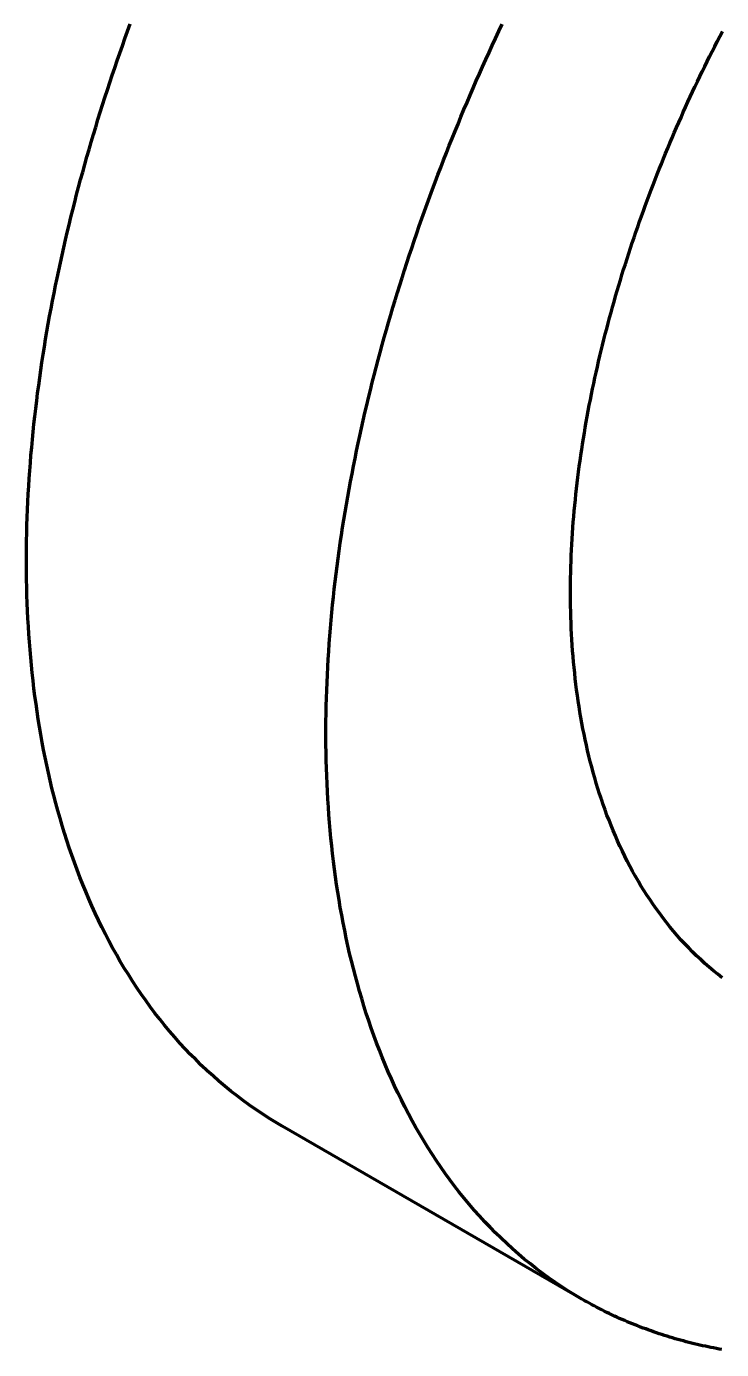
# Model space of a CAD drawing. Header units: millimetres. Extents: x 0 to 841, y 0 to 594.
# Drawn here: x 338.85 to 358.54, y 161.38 to 198.87 of the extents above; entities that cross this region are included whole.
import ezdxf

# ---------------------------------------------------------------- set-up
doc = ezdxf.new("R2010")
doc.units = ezdxf.units.MM
doc.layers.add('01-VISIBLE', color=7, linetype='CONTINUOUS', lineweight=70)

msp = doc.modelspace()

# ---------------------------------------------------------------- linework, layer by layer
at = {"layer": '01-VISIBLE'}
msp.add_line((354.584, 162.812), (346.099, 167.711), dxfattribs=at)
for points in [[(346.099, 167.711), (345.909, 167.823), (345.721, 167.939), (345.535, 168.058), (345.352, 168.181), (345.171, 168.307), (344.992, 168.437), (344.816, 168.569), (344.642, 168.705), (344.471, 168.845), (344.302, 168.987), (344.136, 169.133), (343.973, 169.281), (343.813, 169.433), (343.655, 169.587), (343.5, 169.744), (343.347, 169.903), (343.198, 170.066), (343.051, 170.231), (342.907, 170.398), (342.766, 170.568), (342.628, 170.74), (342.492, 170.914), (342.36, 171.09), (342.23, 171.269), (342.103, 171.449), (341.979, 171.632), (341.858, 171.816), (341.739, 172.003), (341.623, 172.191), (341.51, 172.38), (341.4, 172.571), (341.293, 172.764), (341.188, 172.959), (341.086, 173.154), (340.987, 173.351), (340.89, 173.55), (340.796, 173.749), (340.705, 173.95), (340.616, 174.152), (340.53, 174.355), (340.446, 174.56), (340.365, 174.765), (340.286, 174.971), (340.209, 175.178), (340.136, 175.386), (340.064, 175.595), (339.995, 175.804), (339.928, 176.015), (339.863, 176.226), (339.801, 176.438), (339.741, 176.65), (339.683, 176.863), (339.628, 177.076), (339.574, 177.291), (339.523, 177.505), (339.474, 177.72), (339.426, 177.936), (339.381, 178.152), (339.338, 178.369), (339.297, 178.585), (339.258, 178.803), (339.221, 179.02), (339.186, 179.238), (339.152, 179.456), (339.121, 179.675), (339.091, 179.893), (339.064, 180.112), (339.038, 180.332), (339.014, 180.551), (338.991, 180.771), (338.971, 180.99), (338.952, 181.21), (338.934, 181.43), (338.919, 181.65), (338.905, 181.871), (338.893, 182.091), (338.882, 182.311), (338.873, 182.532), (338.865, 182.753), (338.859, 182.973), (338.855, 183.194), (338.852, 183.414), (338.851, 183.635), (338.851, 183.856), (338.852, 184.077), (338.855, 184.297), (338.86, 184.518), (338.865, 184.739), (338.873, 184.959), (338.881, 185.18), (338.891, 185.4), (338.903, 185.621), (338.915, 185.841), (338.929, 186.061), (338.945, 186.281), (338.961, 186.501), (338.979, 186.721), (338.999, 186.941), (339.019, 187.161), (339.041, 187.381), (339.064, 187.6), (339.088, 187.82), (339.113, 188.039), (339.14, 188.258), (339.168, 188.477), (339.197, 188.696), (339.227, 188.914), (339.258, 189.133), (339.29, 189.351), (339.324, 189.569), (339.358, 189.787), (339.394, 190.005), (339.431, 190.223), (339.469, 190.44), (339.508, 190.657), (339.548, 190.874), (339.589, 191.091), (339.632, 191.308), (339.675, 191.524), (339.719, 191.74), (339.765, 191.956), (339.811, 192.172), (339.858, 192.388), (339.907, 192.603), (339.956, 192.818), (340.007, 193.033), (340.058, 193.248), (340.11, 193.462), (340.164, 193.676), (340.218, 193.89), (340.273, 194.104), (340.329, 194.317), (340.386, 194.531), (340.444, 194.743), (340.503, 194.956), (340.563, 195.169), (340.624, 195.381), (340.686, 195.593), (340.748, 195.804), (340.812, 196.016), (340.876, 196.227), (340.942, 196.438), (341.008, 196.648), (341.075, 196.858), (341.143, 197.068), (341.212, 197.278), (341.281, 197.488), (341.352, 197.697), (341.423, 197.906), (341.495, 198.114), (341.568, 198.322), (341.642, 198.53), (341.717, 198.738), (341.792, 198.945)], [(354.584, 162.812), (354.394, 162.924), (354.206, 163.04), (354.021, 163.159), (353.837, 163.282), (353.656, 163.408), (353.478, 163.538), (353.301, 163.67), (353.128, 163.807), (352.956, 163.946), (352.788, 164.088), (352.622, 164.234), (352.458, 164.382), (352.298, 164.534), (352.14, 164.688), (351.985, 164.845), (351.833, 165.004), (351.683, 165.167), (351.536, 165.332), (351.392, 165.499), (351.251, 165.669), (351.113, 165.841), (350.977, 166.015), (350.845, 166.191), (350.715, 166.37), (350.588, 166.55), (350.464, 166.733), (350.343, 166.917), (350.224, 167.104), (350.109, 167.292), (349.996, 167.481), (349.886, 167.672), (349.778, 167.865), (349.674, 168.06), (349.572, 168.255), (349.472, 168.452), (349.376, 168.651), (349.282, 168.85), (349.19, 169.051), (349.101, 169.253), (349.015, 169.456), (348.931, 169.661), (348.85, 169.866), (348.771, 170.072), (348.695, 170.279), (348.621, 170.487), (348.549, 170.696), (348.48, 170.905), (348.413, 171.116), (348.349, 171.327), (348.286, 171.539), (348.226, 171.751), (348.169, 171.964), (348.113, 172.178), (348.059, 172.392), (348.008, 172.606), (347.959, 172.821), (347.912, 173.037), (347.867, 173.253), (347.824, 173.47), (347.783, 173.686), (347.743, 173.904), (347.706, 174.121), (347.671, 174.339), (347.638, 174.557), (347.606, 174.776), (347.577, 174.994), (347.549, 175.213), (347.523, 175.433), (347.499, 175.652), (347.477, 175.872), (347.456, 176.091), (347.437, 176.311), (347.42, 176.531), (347.404, 176.751), (347.39, 176.972), (347.378, 177.192), (347.367, 177.412), (347.358, 177.633), (347.351, 177.854), (347.345, 178.074), (347.34, 178.295), (347.337, 178.515), (347.336, 178.736), (347.336, 178.957), (347.337, 179.178), (347.34, 179.398), (347.345, 179.619), (347.351, 179.84), (347.358, 180.06), (347.367, 180.281), (347.377, 180.501), (347.388, 180.722), (347.401, 180.942), (347.415, 181.162), (347.43, 181.382), (347.447, 181.602), (347.465, 181.822), (347.484, 182.042), (347.504, 182.262), (347.526, 182.482), (347.549, 182.701), (347.573, 182.921), (347.599, 183.14), (347.625, 183.359), (347.653, 183.578), (347.682, 183.797), (347.712, 184.015), (347.743, 184.234), (347.776, 184.452), (347.809, 184.67), (347.844, 184.888), (347.88, 185.106), (347.916, 185.324), (347.954, 185.541), (347.993, 185.758), (348.034, 185.975), (348.075, 186.192), (348.117, 186.409), (348.16, 186.625), (348.205, 186.841), (348.25, 187.057), (348.296, 187.273), (348.344, 187.489), (348.392, 187.704), (348.441, 187.919), (348.492, 188.134), (348.543, 188.349), (348.596, 188.563), (348.649, 188.777), (348.703, 188.991), (348.758, 189.205), (348.815, 189.418), (348.872, 189.632), (348.93, 189.844), (348.989, 190.057), (349.049, 190.27), (349.109, 190.482), (349.171, 190.694), (349.234, 190.905), (349.297, 191.117), (349.362, 191.328), (349.427, 191.539), (349.493, 191.749), (349.56, 191.959), (349.628, 192.169), (349.697, 192.379), (349.767, 192.589), (349.837, 192.798), (349.908, 193.007), (349.981, 193.215), (350.054, 193.423), (350.127, 193.631), (350.202, 193.839), (350.278, 194.046), (350.354, 194.254), (350.431, 194.46), (350.509, 194.667), (350.588, 194.873), (350.668, 195.079), (350.748, 195.284), (350.829, 195.49), (350.911, 195.694), (350.994, 195.899), (351.078, 196.103), (351.162, 196.307), (351.247, 196.511), (351.333, 196.714), (351.42, 196.917), (351.507, 197.12), (351.595, 197.322), (351.684, 197.524), (351.774, 197.726), (351.864, 197.927), (351.956, 198.128), (352.048, 198.329), (352.14, 198.529), (352.234, 198.729), (352.328, 198.928)], [(358.561, 171.917), (358.435, 172.015), (358.312, 172.115), (358.191, 172.218), (358.071, 172.323), (357.954, 172.43), (357.838, 172.539), (357.724, 172.65), (357.613, 172.763), (357.503, 172.878), (357.395, 172.994), (357.29, 173.113), (357.186, 173.234), (357.084, 173.356), (356.985, 173.48), (356.887, 173.605), (356.792, 173.732), (356.699, 173.861), (356.607, 173.991), (356.518, 174.122), (356.43, 174.255), (356.345, 174.389), (356.262, 174.524), (356.181, 174.661), (356.101, 174.799), (356.024, 174.937), (355.949, 175.077), (355.875, 175.218), (355.804, 175.36), (355.734, 175.503), (355.666, 175.647), (355.601, 175.791), (355.537, 175.937), (355.474, 176.083), (355.414, 176.23), (355.356, 176.378), (355.299, 176.526), (355.244, 176.675), (355.191, 176.825), (355.139, 176.975), (355.089, 177.126), (355.041, 177.278), (354.995, 177.43), (354.95, 177.582), (354.907, 177.735), (354.865, 177.888), (354.825, 178.042), (354.786, 178.196), (354.749, 178.351), (354.714, 178.506), (354.68, 178.661), (354.648, 178.817), (354.617, 178.972), (354.587, 179.129), (354.559, 179.285), (354.532, 179.442), (354.507, 179.599), (354.483, 179.756), (354.46, 179.913), (354.439, 180.07), (354.419, 180.228), (354.4, 180.386), (354.383, 180.544), (354.367, 180.702), (354.352, 180.86), (354.338, 181.018), (354.326, 181.177), (354.315, 181.335), (354.305, 181.494), (354.296, 181.653), (354.288, 181.811), (354.281, 181.97), (354.276, 182.129), (354.272, 182.288), (354.269, 182.447), (354.266, 182.606), (354.265, 182.764), (354.266, 182.923), (354.267, 183.082), (354.269, 183.241), (354.272, 183.4), (354.276, 183.559), (354.281, 183.718), (354.288, 183.877), (354.295, 184.035), (354.303, 184.194), (354.312, 184.353), (354.322, 184.511), (354.333, 184.67), (354.345, 184.828), (354.358, 184.987), (354.372, 185.145), (354.387, 185.303), (354.402, 185.461), (354.419, 185.619), (354.436, 185.777), (354.455, 185.935), (354.474, 186.093), (354.494, 186.25), (354.515, 186.408), (354.536, 186.565), (354.559, 186.723), (354.582, 186.88), (354.606, 187.037), (354.631, 187.194), (354.657, 187.351), (354.683, 187.507), (354.711, 187.664), (354.739, 187.82), (354.768, 187.977), (354.797, 188.133), (354.828, 188.289), (354.859, 188.445), (354.891, 188.6), (354.924, 188.756), (354.957, 188.911), (354.991, 189.066), (355.026, 189.221), (355.062, 189.376), (355.098, 189.531), (355.135, 189.685), (355.172, 189.84), (355.211, 189.994), (355.25, 190.148), (355.29, 190.302), (355.33, 190.456), (355.371, 190.609), (355.413, 190.762), (355.455, 190.916), (355.499, 191.069), (355.542, 191.221), (355.587, 191.374), (355.632, 191.526), (355.678, 191.678), (355.724, 191.83), (355.771, 191.982), (355.819, 192.134), (355.867, 192.285), (355.916, 192.436), (355.965, 192.587), (356.016, 192.738), (356.066, 192.889), (356.118, 193.039), (356.17, 193.189), (356.222, 193.339), (356.275, 193.489), (356.329, 193.639), (356.384, 193.788), (356.439, 193.937), (356.494, 194.086), (356.55, 194.234), (356.607, 194.383), (356.664, 194.531), (356.722, 194.679), (356.781, 194.827), (356.84, 194.974), (356.899, 195.122), (356.959, 195.269), (357.02, 195.416), (357.081, 195.562), (357.143, 195.709), (357.206, 195.855), (357.269, 196.001), (357.332, 196.146), (357.396, 196.292), (357.461, 196.437), (357.526, 196.582), (357.592, 196.727), (357.658, 196.871), (357.725, 197.015), (357.792, 197.159), (357.86, 197.303), (357.928, 197.446), (357.997, 197.59), (358.067, 197.732), (358.137, 197.875), (358.207, 198.018), (358.278, 198.16), (358.35, 198.302), (358.422, 198.443), (358.494, 198.585), (358.567, 198.726)], [(358.557, 161.382), (358.478, 161.396), (358.4, 161.411), (358.321, 161.426), (358.242, 161.442), (358.164, 161.458), (358.086, 161.474), (358.007, 161.491), (357.929, 161.509), (357.851, 161.527), (357.773, 161.545), (357.696, 161.564), (357.618, 161.584), (357.54, 161.604), (357.463, 161.624), (357.386, 161.645), (357.309, 161.667), (357.232, 161.689), (357.155, 161.711), (357.078, 161.734), (357.001, 161.758), (356.925, 161.782), (356.849, 161.806), (356.773, 161.831), (356.697, 161.857), (356.621, 161.883), (356.546, 161.909), (356.47, 161.936), (356.395, 161.964), (356.32, 161.992), (356.245, 162.02), (356.17, 162.049), (356.096, 162.078), (356.022, 162.108), (355.948, 162.139), (355.874, 162.17), (355.8, 162.201), (355.727, 162.233), (355.654, 162.266), (355.581, 162.299), (355.508, 162.332), (355.435, 162.366), (355.363, 162.401), (355.291, 162.436), (355.219, 162.471), (355.148, 162.507), (355.076, 162.543), (355.005, 162.58), (354.935, 162.618), (354.864, 162.656), (354.794, 162.694), (354.724, 162.733), (354.654, 162.772), (354.584, 162.812)]]:
    msp.add_lwpolyline(points, dxfattribs=at)

doc.saveas('drawing.dxf')
